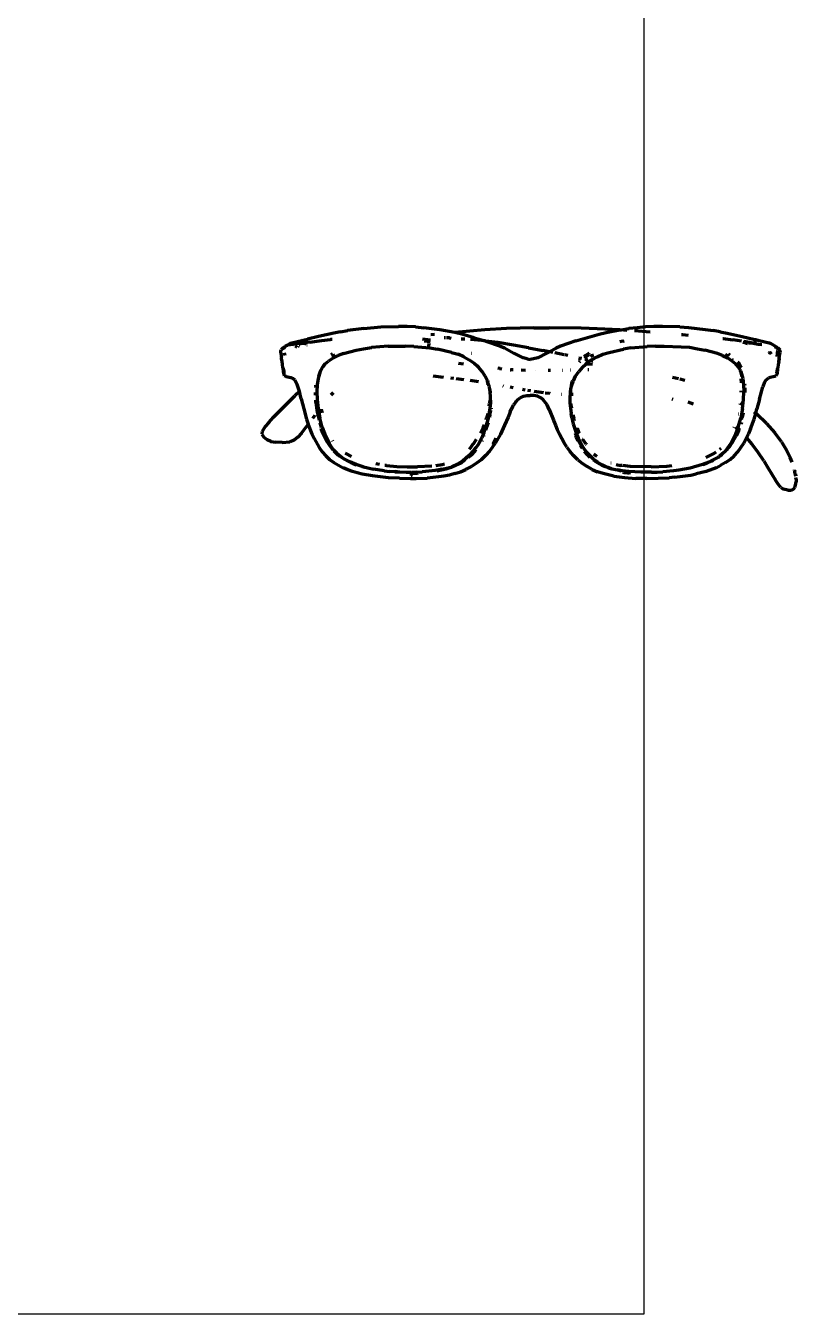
# Model space of a CAD drawing. Header units: millimetres. Extents: x 4307 to 31003, y 2809 to 20009.
# Drawn here: x 12061.1 to 12262.2, y 8521.3 to 8857.8 of the extents above; entities that cross this region are included whole.
import ezdxf

# ---------------------------------------------------------------- set-up
doc = ezdxf.new("R2010")
doc.units = ezdxf.units.MM
doc.layers.add('ProfileEdges', color=7, linetype='Continuous')

msp = doc.modelspace()

# ---------------------------------------------------------------- linework, layer by layer
msp.add_line((12157.59, 8741.74), (12158.75, 8741.62))
msp.add_lwpolyline([(9699.18, 9766.01), (12222.44, 9766.01), (12222.44, 8521.35), (9699.18, 8521.35)], close=True)
at = {"layer": 'ProfileEdges', "lineweight": 211}
for p, q in [((12149.34, 8778.8), (12145.16, 8778.23)), ((12149.34, 8778.8), (12153.86, 8779.16)), ((12153.86, 8779.16), (12158.42, 8779.28)), ((12160.66, 8779.25), (12158.42, 8779.28)), ((12162.85, 8779.15), (12160.66, 8779.25)), ((12162.85, 8779.15), (12165.02, 8778.95)), ((12169.21, 8778.43), (12165.02, 8778.95)), ((12173.12, 8777.72), (12169.21, 8778.43)), ((12186.64, 8778.75), (12180.97, 8778.38)), ((12193.79, 8778.91), (12186.64, 8778.75)), ((12193.79, 8778.91), (12197.76, 8778.93)), ((12206.08, 8778.83), (12197.76, 8778.93)), ((12210.26, 8778.68), (12206.08, 8778.83)), ((12216.18, 8778.37), (12210.26, 8778.68)), ((12216.18, 8778.37), (12216.52, 8778.43)), ((12216.52, 8778.43), (12218.59, 8778.76)), ((12220.72, 8778.96), (12218.59, 8778.76)), ((12222.87, 8779.15), (12220.72, 8778.96)), ((12225.07, 8779.25), (12222.87, 8779.15)), ((12227.31, 8779.28), (12225.07, 8779.25)), ((12231.86, 8779.16), (12227.31, 8779.28)), ((12231.86, 8779.16), (12234.13, 8778.98)), ((12234.13, 8778.98), (12238.51, 8778.51)), ((12238.51, 8778.51), (12240.57, 8778.23)), ((12130.56, 8775.02), (12134.64, 8776.01)), ((12133.25, 8775.56), (12132.87, 8775.32)), ((12132.87, 8775.32), (12133.45, 8775.45)), ((12132.9, 8774.88), (12133.21, 8775.11)), ((12133.21, 8775.11), (12133.57, 8775.35)), ((12135.25, 8775.2), (12133.24, 8774.93)), ((12134.13, 8775.17), (12133.24, 8774.93)), ((12133.5, 8775.68), (12133.41, 8775.66)), ((12133.45, 8775.45), (12134.05, 8775.58)), ((12133.57, 8775.35), (12134.77, 8775.64)), ((12134.05, 8775.58), (12134.56, 8775.69)), ((12134.45, 8775.41), (12134.13, 8775.17)), ((12134.77, 8775.64), (12134.45, 8775.41)), ((12137.56, 8776.69), (12134.64, 8776.01)), ((12135.25, 8775.2), (12137.75, 8775.52)), ((12141.52, 8777.56), (12137.56, 8776.69)), ((12137.75, 8775.52), (12138.4, 8775.6)), ((12138.45, 8775.6), (12140.66, 8775.86)), ((12141.13, 8775.91), (12140.66, 8775.86)), ((12143.31, 8777.88), (12141.52, 8777.56)), ((12143.31, 8777.88), (12145.16, 8778.23)), ((12166.64, 8775.73), (12164.72, 8775.98)), ((12166.74, 8775.28), (12165.19, 8775.42)), ((12166.78, 8775.71), (12166.64, 8775.73)), ((12167.87, 8777.23), (12166.89, 8777.14)), ((12170.66, 8776.34), (12170.37, 8776.35)), ((12171.73, 8776.3), (12170.99, 8776.33)), ((12171.73, 8776.3), (12172.15, 8776.27)), ((12180.97, 8778.38), (12173.12, 8777.72)), ((12174.93, 8777.28), (12173.12, 8777.72)), ((12174.8, 8776.09), (12175.76, 8776.02)), ((12178.21, 8776.34), (12174.93, 8777.28)), ((12180.13, 8775.6), (12177.19, 8775.89)), ((12178.21, 8776.34), (12181.01, 8775.53)), ((12181.01, 8775.53), (12180.13, 8775.6)), ((12181.01, 8775.53), (12181.21, 8775.46)), ((12184.32, 8775.06), (12181.21, 8775.46)), ((12181.21, 8775.46), (12185.05, 8774.18)), ((12188.44, 8774.42), (12184.32, 8775.06)), ((12204.72, 8775.53), (12200.68, 8774.18)), ((12204.72, 8775.53), (12210.8, 8777.25)), ((12210.8, 8777.25), (12212.6, 8777.72)), ((12212.6, 8777.72), (12216.18, 8778.37)), ((12216.96, 8775.46), (12216.17, 8775.31)), ((12218.03, 8778.27), (12216.18, 8778.37)), ((12216.96, 8775.46), (12217.35, 8775.52)), ((12224.12, 8777.83), (12220.02, 8778.13)), ((12232.34, 8777.19), (12232.57, 8777.17)), ((12232.57, 8777.17), (12234.07, 8777.02)), ((12242.42, 8777.88), (12240.57, 8778.23)), ((12242.42, 8777.88), (12244.21, 8777.56)), ((12243.08, 8776.13), (12243.21, 8776.12)), ((12243.21, 8776.12), (12245.7, 8775.78)), ((12244.21, 8777.56), (12248.17, 8776.69)), ((12247.95, 8775.42), (12245.7, 8775.78)), ((12248.17, 8776.69), (12251.09, 8776.01)), ((12249.66, 8774.79), (12248.38, 8775.18)), ((12248.38, 8775.18), (12249.03, 8775.12)), ((12251.04, 8774.92), (12248.57, 8775.32)), ((12249.78, 8775.04), (12251.04, 8774.92)), ((12251.09, 8776.01), (12255.17, 8775.02)), ((12251.19, 8775.69), (12251.68, 8775.58)), ((12251.72, 8775.79), (12251.54, 8775.78)), ((12251.68, 8775.58), (12251.87, 8775.54)), ((12252.32, 8775.66), (12251.72, 8775.79)), ((12252.48, 8775.56), (12252.32, 8775.66)), ((12127.68, 8772.77), (12127.77, 8773.19)), ((12127.76, 8771.99), (12127.68, 8772.77)), ((12127.76, 8771.99), (12127.83, 8771.58)), ((12128.32, 8773.71), (12127.77, 8773.19)), ((12128.79, 8773.99), (12128.32, 8773.71)), ((12128.62, 8773.41), (12128.63, 8773.27)), ((12128.83, 8771.69), (12128.7, 8772.42)), ((12128.79, 8773.99), (12128.72, 8773.82)), ((12129.36, 8774.34), (12128.79, 8773.99)), ((12128.84, 8774.11), (12128.79, 8773.99)), ((12129.36, 8774.34), (12128.84, 8774.11)), ((12129.45, 8774.38), (12129.36, 8774.34)), ((12130.28, 8774.9), (12129.45, 8774.38)), ((12130.97, 8774.61), (12129.45, 8774.38)), ((12130.28, 8774.9), (12130.56, 8775.02)), ((12132.48, 8774.82), (12130.97, 8774.61)), ((12131.2, 8774.43), (12130.97, 8774.61)), ((12131.47, 8774.22), (12131.9, 8773.89)), ((12132.26, 8774.13), (12132.11, 8773.93)), ((12132.57, 8774.02), (12132.43, 8774.13)), ((12132.48, 8774.82), (12132.85, 8774.87)), ((12132.85, 8774.87), (12132.9, 8774.88)), ((12132.9, 8774.88), (12133.24, 8774.93)), ((12133.24, 8774.93), (12134.17, 8774.84)), ((12134.17, 8774.84), (12134.35, 8774.68)), ((12134.54, 8774.52), (12134.61, 8774.46)), ((12141.21, 8772.15), (12140.78, 8771.84)), ((12141.11, 8771.42), (12141.92, 8771.98)), ((12142.7, 8771.73), (12141.44, 8771.1)), ((12144.05, 8772.23), (12142.7, 8771.73)), ((12144.05, 8772.23), (12147.35, 8773.12)), ((12147.35, 8773.12), (12149.28, 8773.48)), ((12149.28, 8773.48), (12151.34, 8773.77)), ((12155.73, 8774.12), (12151.34, 8773.77)), ((12155.73, 8774.12), (12160.2, 8774.16)), ((12162.4, 8774.07), (12160.2, 8774.16)), ((12162.4, 8774.07), (12166.62, 8773.67)), ((12165.87, 8774.62), (12166.68, 8774.51)), ((12166.62, 8773.67), (12168.6, 8773.36)), ((12172.27, 8772.52), (12168.6, 8773.36)), ((12172.27, 8772.52), (12173.97, 8772.03)), ((12175.47, 8771.34), (12173.97, 8772.03)), ((12177.46, 8772.34), (12177.53, 8772.29)), ((12185.05, 8774.18), (12186.06, 8773.71)), ((12186.06, 8773.71), (12188.53, 8772.3)), ((12192.4, 8773.72), (12188.44, 8774.42)), ((12190.97, 8771.14), (12188.53, 8772.3)), ((12192.4, 8773.72), (12196.13, 8773.01)), ((12194.76, 8771.14), (12197.19, 8772.3)), ((12197.84, 8772.66), (12196.13, 8773.01)), ((12197.84, 8772.66), (12197.19, 8772.3)), ((12197.91, 8772.65), (12197.84, 8772.66)), ((12199.61, 8773.66), (12197.91, 8772.65)), ((12198.68, 8772.49), (12197.91, 8772.65)), ((12201.69, 8771.88), (12199.21, 8772.38)), ((12200.68, 8774.18), (12199.61, 8773.66)), ((12202.62, 8771.69), (12201.86, 8771.84)), ((12207.25, 8771.67), (12206.93, 8771.35)), ((12207.2, 8771.29), (12208.18, 8771.98)), ((12207.25, 8771.67), (12208.25, 8772.41)), ((12208.34, 8772.09), (12208.48, 8772.2)), ((12209.3, 8771.81), (12208.9, 8771.61)), ((12210.25, 8771.34), (12211.76, 8772.03)), ((12211.76, 8772.03), (12213.46, 8772.52)), ((12213.46, 8772.52), (12217.13, 8773.36)), ((12219.11, 8773.67), (12217.13, 8773.36)), ((12219.11, 8773.67), (12223.33, 8774.07)), ((12225.53, 8774.16), (12223.33, 8774.07)), ((12225.53, 8774.16), (12227.76, 8774.18)), ((12227.76, 8774.18), (12232.22, 8773.98)), ((12232.22, 8773.98), (12234.42, 8773.84)), ((12234.42, 8773.84), (12236.45, 8773.48)), ((12236.45, 8773.48), (12238.38, 8773.12)), ((12241.68, 8772.23), (12238.38, 8773.12)), ((12243.03, 8771.73), (12241.68, 8772.23)), ((12243.03, 8771.73), (12244.28, 8771.1)), ((12244.62, 8771.42), (12243.81, 8771.98)), ((12244.52, 8772.15), (12244.95, 8771.84)), ((12251.04, 8774.92), (12252.31, 8774.71)), ((12252.31, 8774.71), (12253.29, 8774.54)), ((12255.09, 8772.48), (12255.31, 8772.43)), ((12255.17, 8775.02), (12255.45, 8774.9)), ((12255.22, 8772.54), (12255.31, 8772.5)), ((12255.3, 8772.36), (12255.31, 8772.43)), ((12255.31, 8772.5), (12255.32, 8772.59)), ((12255.31, 8772.5), (12255.53, 8772.43)), ((12255.31, 8772.43), (12255.31, 8772.5)), ((12255.31, 8772.43), (12255.53, 8772.43)), ((12257.41, 8773.71), (12255.45, 8774.9)), ((12255.53, 8772.43), (12255.57, 8772.37)), ((12255.57, 8772.37), (12255.73, 8772.34)), ((12255.57, 8772.37), (12255.74, 8772.15)), ((12256.7, 8773.96), (12256.67, 8773.96)), ((12257.29, 8773.67), (12256.7, 8773.96)), ((12257.25, 8771.47), (12257.46, 8773.06)), ((12257.35, 8773.48), (12257.29, 8773.67)), ((12257.42, 8773.25), (12257.36, 8773.43)), ((12257.41, 8773.71), (12257.96, 8773.19)), ((12257.9, 8771.6), (12258.03, 8772.5)), ((12258, 8772.93), (12257.96, 8773.19)), ((12258, 8772.93), (12258.03, 8772.5)), ((12127.83, 8771.58), (12127.82, 8771.55)), ((12127.82, 8771.55), (12127.82, 8771.5)), ((12127.82, 8771.5), (12127.89, 8771.18)), ((12127.93, 8770.94), (12127.89, 8771.18)), ((12127.91, 8770.89), (12127.93, 8770.94)), ((12128.04, 8770.15), (12127.91, 8770.89)), ((12128.03, 8770.1), (12128.04, 8770.15)), ((12128.16, 8769.32), (12128.03, 8770.1)), ((12128.27, 8768.51), (12128.16, 8769.32)), ((12128.26, 8768.46), (12128.27, 8768.51)), ((12128.26, 8768.46), (12128.37, 8767.83)), ((12138.03, 8767.65), (12138.7, 8768.84)), ((12138.99, 8769.15), (12138.7, 8768.84)), ((12138.76, 8768.74), (12138.73, 8768.66)), ((12138.99, 8769.15), (12138.76, 8768.74)), ((12139.29, 8769.49), (12138.99, 8769.15)), ((12139.09, 8769.33), (12138.99, 8769.15)), ((12139.09, 8769.33), (12139.29, 8769.49)), ((12139.29, 8769.49), (12140.17, 8770.22)), ((12141.44, 8771.1), (12140.17, 8770.22)), ((12175.44, 8769.45), (12174.07, 8769.6)), ((12175.47, 8771.34), (12176.88, 8770.59)), ((12176.88, 8770.59), (12178.15, 8769.71)), ((12178.15, 8769.71), (12178.84, 8769.08)), ((12178.84, 8769.08), (12178.62, 8769.11)), ((12178.9, 8769.07), (12178.84, 8769.08)), ((12178.9, 8769.07), (12179.28, 8768.68)), ((12180.25, 8767.54), (12179.28, 8768.68)), ((12184.89, 8768.29), (12184.37, 8768.36)), ((12191.98, 8770.85), (12190.97, 8771.14)), ((12191.98, 8770.85), (12192.86, 8770.7)), ((12194.76, 8771.14), (12192.86, 8770.7)), ((12205.43, 8771.11), (12206.16, 8770.97)), ((12206.44, 8768.68), (12205.47, 8767.54)), ((12206.03, 8770.62), (12205.51, 8770.81)), ((12205.71, 8770), (12205.87, 8770.21)), ((12206.44, 8768.68), (12207.32, 8769.48)), ((12207.02, 8771.11), (12207.2, 8771.29)), ((12207.14, 8770.77), (12207.57, 8770.68)), ((12207.22, 8769.48), (12207.32, 8769.48)), ((12207.27, 8770.4), (12207.57, 8770.68)), ((12207.32, 8769.48), (12207.57, 8769.71)), ((12207.32, 8769.48), (12209.11, 8769.5)), ((12207.49, 8770.09), (12207.36, 8770.14)), ((12207.57, 8770.68), (12207.66, 8770.76)), ((12207.57, 8770.68), (12207.77, 8770.64)), ((12208.65, 8770.46), (12207.57, 8769.71)), ((12207.84, 8770.88), (12207.66, 8770.76)), ((12208.9, 8771.61), (12208.56, 8771.37)), ((12208.56, 8770.48), (12208.65, 8770.46)), ((12208.84, 8770.59), (12208.65, 8770.46)), ((12208.65, 8770.46), (12209.17, 8770.35)), ((12208.84, 8770.59), (12210.25, 8771.34)), ((12209.11, 8769.5), (12208.87, 8769.59)), ((12245.56, 8770.22), (12244.28, 8771.1)), ((12245.75, 8770.51), (12245.54, 8770.69)), ((12246.44, 8769.49), (12245.56, 8770.22)), ((12246.64, 8769.33), (12246.44, 8769.49)), ((12246.44, 8769.49), (12246.74, 8769.15)), ((12246.64, 8769.33), (12246.74, 8769.15)), ((12246.74, 8769.15), (12246.91, 8768.84)), ((12246.74, 8769.15), (12247.03, 8768.84)), ((12246.92, 8770.08), (12247.17, 8769.84)), ((12247.62, 8767.94), (12247.03, 8768.84)), ((12247.17, 8769.84), (12247.61, 8769.12)), ((12247.88, 8768.61), (12247.61, 8769.12)), ((12247.92, 8768.51), (12247.88, 8768.61)), ((12257.36, 8767.83), (12257.47, 8768.41)), ((12257.57, 8769.32), (12257.46, 8768.51)), ((12257.46, 8768.51), (12257.47, 8768.46)), ((12257.47, 8768.41), (12257.47, 8768.46)), ((12257.7, 8770.05), (12257.57, 8769.32)), ((12257.69, 8770.15), (12257.82, 8770.84)), ((12257.7, 8770.05), (12257.69, 8770.15)), ((12257.81, 8770.89), (12257.7, 8770.1)), ((12257.8, 8770.94), (12257.91, 8771.5)), ((12257.82, 8770.84), (12257.8, 8770.94)), ((12257.91, 8771.55), (12257.9, 8771.6)), ((12257.91, 8771.5), (12257.91, 8771.55)), ((12128.36, 8768.28), (12128.46, 8767.59)), ((12128.37, 8767.83), (12128.36, 8768.28)), ((12128.36, 8767.77), (12128.37, 8767.83)), ((12128.4, 8767.63), (12128.36, 8767.77)), ((12128.42, 8767.45), (12128.4, 8767.63)), ((12128.44, 8767.35), (12128.42, 8767.45)), ((12128.43, 8767.29), (12128.44, 8767.35)), ((12128.43, 8767.29), (12128.47, 8767.14)), ((12128.46, 8767.59), (12128.53, 8767.1)), ((12128.68, 8766.4), (12128.47, 8767.14)), ((12128.53, 8767.1), (12128.47, 8767.14)), ((12129.13, 8766.19), (12128.68, 8766.4)), ((12129.13, 8766.19), (12130.32, 8765.92)), ((12130.86, 8765.71), (12130.32, 8765.92)), ((12131.41, 8765.27), (12130.86, 8765.71)), ((12131.41, 8765.27), (12131.98, 8764.17)), ((12137.45, 8765.74), (12137.22, 8764.04)), ((12137.98, 8767.5), (12137.45, 8765.74)), ((12137.98, 8767.5), (12137.55, 8766.25)), ((12137.99, 8767.57), (12137.98, 8767.5)), ((12138.03, 8767.65), (12137.99, 8767.57)), ((12138.11, 8767.94), (12138.03, 8767.65)), ((12170.16, 8766), (12167.5, 8766.28)), ((12172.86, 8765.72), (12172.13, 8765.8)), ((12175.46, 8765.38), (12173.5, 8765.64)), ((12179.28, 8764.84), (12177.18, 8765.15)), ((12181.06, 8766.28), (12180.25, 8767.54)), ((12181.06, 8766.28), (12181.62, 8765.13)), ((12181.63, 8765.1), (12181.62, 8765.13)), ((12181.7, 8764.95), (12181.63, 8765.1)), ((12181.87, 8764.42), (12181.7, 8764.95)), ((12181.85, 8765.07), (12181.86, 8765.03)), ((12184.89, 8768.29), (12185.4, 8768.23)), ((12187.61, 8767.97), (12187.76, 8767.95)), ((12188.35, 8767.93), (12187.76, 8767.95)), ((12191.6, 8767.81), (12190.45, 8767.86)), ((12194.14, 8767.79), (12194.07, 8767.79)), ((12198.14, 8767.79), (12197.47, 8767.78)), ((12201.23, 8767.83), (12201.14, 8767.83)), ((12203.36, 8767.87), (12203.24, 8767.87)), ((12203.63, 8763.73), (12204.01, 8764.95)), ((12203.85, 8765.05), (12203.79, 8764.88)), ((12204.06, 8765.06), (12204.01, 8764.95)), ((12204.09, 8765.13), (12204.06, 8765.06)), ((12204.09, 8765.13), (12204.65, 8766.28)), ((12204.65, 8766.28), (12205.47, 8767.54)), ((12208.14, 8767.96), (12207.86, 8767.95)), ((12229.92, 8766.02), (12231.51, 8765.66)), ((12231.87, 8765.58), (12233.14, 8765.29)), ((12247.66, 8767.8), (12247.62, 8767.94)), ((12247.66, 8767.8), (12247.7, 8767.65)), ((12247.74, 8767.57), (12247.7, 8767.65)), ((12247.75, 8767.51), (12247.74, 8767.57)), ((12248.17, 8766.25), (12247.75, 8767.51)), ((12247.75, 8767.51), (12248.27, 8765.74)), ((12247.76, 8765.61), (12247.85, 8764.58)), ((12248.27, 8765.74), (12248.5, 8764.04)), ((12254.32, 8765.27), (12253.99, 8764.71)), ((12254.32, 8765.27), (12255.11, 8765.87)), ((12256.6, 8766.19), (12255.11, 8765.87)), ((12256.9, 8766.39), (12256.6, 8766.19)), ((12257.21, 8766.72), (12256.9, 8766.39)), ((12257.2, 8767.1), (12257.27, 8767.59)), ((12257.26, 8767.14), (12257.2, 8767.1)), ((12257.26, 8767.14), (12257.21, 8766.72)), ((12257.3, 8767.29), (12257.26, 8767.14)), ((12257.27, 8767.59), (12257.37, 8768.28)), ((12257.3, 8767.43), (12257.29, 8767.35)), ((12257.29, 8767.35), (12257.3, 8767.29)), ((12257.33, 8767.63), (12257.3, 8767.43)), ((12257.37, 8767.72), (12257.33, 8767.63)), ((12257.37, 8768.28), (12257.36, 8767.83)), ((12257.37, 8767.77), (12257.36, 8767.83)), ((12257.37, 8767.72), (12257.37, 8767.77)), ((12132.55, 8762.32), (12131.34, 8761.15)), ((12132.49, 8762.55), (12131.98, 8764.17)), ((12132.55, 8762.32), (12132.49, 8762.55)), ((12133.04, 8760.4), (12132.55, 8762.32)), ((12132.68, 8762.44), (12132.59, 8762.36)), ((12136.79, 8761.77), (12136.78, 8762.02)), ((12136.8, 8761.36), (12136.79, 8761.77)), ((12136.82, 8763.71), (12136.8, 8763.28)), ((12136.82, 8763.71), (12136.84, 8763.96)), ((12137.22, 8764.04), (12137.13, 8762.23)), ((12137.13, 8762.23), (12137.19, 8760.19)), ((12140.87, 8761.42), (12141.44, 8762.07)), ((12181.87, 8764.42), (12181.37, 8764.51)), ((12182.07, 8763.73), (12181.87, 8764.42)), ((12182.15, 8763.56), (12182.07, 8763.73)), ((12182.18, 8763.48), (12182.15, 8763.56)), ((12182.24, 8762.84), (12182.18, 8763.48)), ((12182.24, 8762.84), (12182.32, 8762.06)), ((12182.35, 8762.3), (12182.24, 8762.84)), ((12182.32, 8762.06), (12182.32, 8761.92)), ((12182.48, 8760.85), (12182.35, 8762.3)), ((12185.88, 8763.73), (12185.65, 8763.77)), ((12188.37, 8763.29), (12187.61, 8763.42)), ((12190.82, 8762.88), (12191.52, 8762.76)), ((12192.06, 8762.67), (12192.85, 8762.54)), ((12193.8, 8762.39), (12196.27, 8762.05)), ((12196.71, 8761.99), (12197.86, 8761.83)), ((12198.05, 8761.82), (12197.86, 8761.83)), ((12200.86, 8761.65), (12200.98, 8761.65)), ((12203.27, 8761.63), (12203.19, 8760.85)), ((12203.21, 8761.63), (12203.27, 8761.63)), ((12203.34, 8762.3), (12203.27, 8761.63)), ((12203.27, 8761.63), (12203.36, 8761.63)), ((12203.34, 8762.3), (12203.44, 8762.77)), ((12203.36, 8762.06), (12203.44, 8762.77)), ((12203.36, 8761.63), (12203.36, 8762.06)), ((12203.36, 8761.45), (12203.36, 8761.63)), ((12203.36, 8761.63), (12204.06, 8761.62)), ((12203.44, 8762.77), (12203.45, 8762.91)), ((12203.45, 8762.91), (12203.63, 8763.73)), ((12203.57, 8763.79), (12203.79, 8764.88)), ((12247.88, 8762.17), (12247.88, 8762.47)), ((12248.5, 8764.04), (12248.59, 8762.23)), ((12248.51, 8760.19), (12248.59, 8762.23)), ((12248.89, 8763.83), (12248.87, 8764.18)), ((12248.95, 8762.54), (12248.92, 8763.27)), ((12248.93, 8762.03), (12248.95, 8762.54)), ((12252.63, 8760.33), (12253.55, 8763.5)), ((12253.99, 8764.71), (12253.55, 8763.5)), ((12125.8, 8755.57), (12131.34, 8761.15)), ((12133.04, 8760.4), (12133.7, 8757.75)), ((12136.87, 8759.4), (12136.85, 8760)), ((12136.87, 8759.4), (12137.21, 8756.94)), ((12137.19, 8760.19), (12137.44, 8757.83)), ((12182.09, 8758.58), (12182.21, 8759.28)), ((12182.27, 8760.03), (12182.21, 8759.28)), ((12182.38, 8757.99), (12182.49, 8759.41)), ((12182.49, 8759.41), (12182.48, 8760.85)), ((12188.26, 8758.52), (12187.83, 8757.63)), ((12188.26, 8758.52), (12188.42, 8758.84)), ((12188.58, 8759.03), (12188.42, 8758.84)), ((12189.47, 8760.12), (12188.58, 8759.03)), ((12189.05, 8759.76), (12188.58, 8759.03)), ((12189.47, 8760.12), (12190.19, 8760.67)), ((12190.19, 8760.67), (12191.02, 8761.07)), ((12191.02, 8761.07), (12191.91, 8761.25)), ((12191.91, 8761.25), (12192.84, 8761.3)), ((12193.77, 8761.25), (12192.84, 8761.3)), ((12194.7, 8761.07), (12193.77, 8761.25)), ((12194.7, 8761.07), (12195.54, 8760.68)), ((12196.21, 8760.12), (12195.54, 8760.68)), ((12197.24, 8758.84), (12196.21, 8760.12)), ((12197.77, 8757.6), (12197.24, 8758.84)), ((12203.19, 8760.85), (12203.17, 8759.41)), ((12203.17, 8759.41), (12203.46, 8756.6)), ((12203.65, 8757.95), (12203.45, 8759.21)), ((12229.81, 8760.36), (12230.07, 8760.32)), ((12235.45, 8759.04), (12234.01, 8759.48)), ((12247.57, 8758.85), (12247.59, 8759.01)), ((12248.32, 8758.99), (12247.79, 8759.31)), ((12248.25, 8757.83), (12248.51, 8760.19)), ((12252.63, 8760.33), (12252, 8757.75)), ((12124.55, 8754.22), (12125.8, 8755.57)), ((12133.7, 8757.75), (12134.42, 8755.07)), ((12134.42, 8755.07), (12134.84, 8753.78)), ((12136.62, 8756.07), (12136.02, 8755.26)), ((12137.13, 8755.92), (12137.11, 8756.02)), ((12137.22, 8756.88), (12137.18, 8756.82)), ((12137.28, 8756.96), (12137.21, 8756.94)), ((12137.21, 8756.94), (12137.22, 8756.88)), ((12137.22, 8756.88), (12137.69, 8754.81)), ((12137.44, 8757.83), (12137.88, 8755.36)), ((12137.88, 8757.76), (12137.64, 8757.44)), ((12138.53, 8752.98), (12137.88, 8755.36)), ((12138.28, 8757.6), (12138.26, 8757.7)), ((12138.28, 8757.6), (12138.47, 8756.76)), ((12181.28, 8754.92), (12181.41, 8755.3)), ((12181.73, 8756.55), (12181.41, 8755.3)), ((12181.59, 8754.15), (12181.88, 8755.22)), ((12181.88, 8755.22), (12182.38, 8757.99)), ((12182.31, 8756.2), (12182.15, 8755.54)), ((12182.31, 8756.2), (12182.54, 8757.23)), ((12182.58, 8757.46), (12182.54, 8757.23)), ((12182.65, 8757.94), (12182.63, 8757.8)), ((12187.07, 8755.59), (12186.14, 8753.48)), ((12187.54, 8756.87), (12187.07, 8755.59)), ((12187.54, 8756.87), (12187.61, 8757.03)), ((12187.61, 8757.03), (12187.83, 8757.63)), ((12197.77, 8757.6), (12198.91, 8754.78)), ((12203.66, 8755.51), (12203.46, 8756.6)), ((12203.66, 8755.51), (12203.89, 8754.63)), ((12203.96, 8756.18), (12204.17, 8755.3)), ((12204.37, 8754.68), (12204.17, 8755.3)), ((12247.12, 8752.98), (12247.79, 8755.36)), ((12247.13, 8756.44), (12247.15, 8756.5)), ((12248.25, 8757.83), (12247.79, 8755.36)), ((12248, 8755.02), (12248.16, 8755.61)), ((12248.43, 8756.75), (12248.16, 8755.61)), ((12250.35, 8752.52), (12251.27, 8755.07)), ((12251.68, 8756.57), (12251.27, 8756.89)), ((12251.27, 8755.07), (12251.68, 8756.57)), ((12251.68, 8756.57), (12252, 8757.75)), ((12251.99, 8756.35), (12251.68, 8756.57)), ((12254.53, 8753.97), (12251.99, 8756.35)), ((12122.82, 8751.86), (12122.76, 8751.16)), ((12123.09, 8752.33), (12122.82, 8751.86)), ((12123.63, 8753.14), (12123.09, 8752.33)), ((12124.55, 8754.22), (12123.63, 8753.14)), ((12133.09, 8751.43), (12134.16, 8752.78)), ((12134.16, 8752.78), (12134.87, 8753.73)), ((12134.84, 8753.78), (12134.87, 8753.73)), ((12134.87, 8753.73), (12135.83, 8751.28)), ((12137.88, 8754.11), (12138.27, 8752.93)), ((12138.13, 8752.61), (12138.33, 8752.05)), ((12139.62, 8749.44), (12138.33, 8752.05)), ((12138.53, 8752.98), (12139.36, 8750.75)), ((12138.53, 8752.13), (12139.47, 8749.96)), ((12179.86, 8751.42), (12180.22, 8752.08)), ((12180.7, 8751.47), (12180.14, 8750.17)), ((12180.22, 8752.08), (12180.62, 8753.02)), ((12180.58, 8752.55), (12180.22, 8752.08)), ((12180.54, 8752.72), (12180.62, 8753.02)), ((12180.62, 8753.02), (12180.85, 8753.58)), ((12180.83, 8753.56), (12180.62, 8753.02)), ((12180.7, 8751.47), (12181.59, 8754.15)), ((12181.44, 8752.97), (12181.14, 8752.17)), ((12181.8, 8754.16), (12181.44, 8752.97)), ((12186.14, 8753.48), (12185.06, 8751.18)), ((12198.91, 8754.78), (12199, 8754.54)), ((12199, 8754.54), (12199.43, 8753.48)), ((12199.43, 8753.48), (12199.86, 8752.38)), ((12200.46, 8751.18), (12199.86, 8752.38)), ((12203.89, 8754.63), (12204.06, 8753.85)), ((12204.06, 8753.85), (12204.37, 8752.8)), ((12204.37, 8752.8), (12204.81, 8751.47)), ((12204.81, 8751.47), (12205.33, 8750.17)), ((12204.89, 8752.55), (12205.62, 8751.33)), ((12204.89, 8752.55), (12205.59, 8751.34)), ((12204.99, 8752.72), (12204.97, 8752.78)), ((12205.04, 8752.76), (12205.42, 8751.81)), ((12205.66, 8751.33), (12205.42, 8751.81)), ((12246.06, 8752.97), (12245.99, 8752.8)), ((12246.96, 8752.58), (12246.24, 8750.75)), ((12246.4, 8753.08), (12246.67, 8752.86)), ((12247.24, 8752.3), (12246.55, 8750.73)), ((12246.63, 8751.03), (12247.17, 8752.38)), ((12246.67, 8752.86), (12246.96, 8752.58)), ((12247.12, 8752.98), (12246.96, 8752.58)), ((12246.96, 8752.58), (12247.17, 8752.38)), ((12247.17, 8752.38), (12247.38, 8752.92)), ((12247.17, 8752.38), (12247.24, 8752.3)), ((12247.31, 8752.47), (12247.24, 8752.3)), ((12247.24, 8752.3), (12247.37, 8752.18)), ((12247.87, 8753.9), (12248.01, 8754.32)), ((12250.35, 8752.52), (12249.81, 8751.28)), ((12254.53, 8753.97), (12256.66, 8751.55)), ((12258.37, 8749.19), (12256.66, 8751.55)), ((12122.76, 8751.16), (12123.3, 8750.38)), ((12124.17, 8749.69), (12123.3, 8750.38)), ((12125.09, 8749.23), (12124.17, 8749.69)), ((12125.09, 8749.23), (12126.39, 8749.06)), ((12128.08, 8749), (12126.39, 8749.06)), ((12128.08, 8749), (12130.03, 8749.16)), ((12131.21, 8749.62), (12130.03, 8749.16)), ((12132.11, 8750.36), (12131.21, 8749.62)), ((12133.09, 8751.43), (12132.11, 8750.36)), ((12135.83, 8751.28), (12136.41, 8750.06)), ((12136.41, 8750.06), (12137.74, 8747.67)), ((12139.36, 8750.75), (12140.37, 8748.7)), ((12139.47, 8749.96), (12140.02, 8748.93)), ((12140.02, 8748.93), (12139.62, 8749.44)), ((12140.02, 8748.93), (12140.46, 8748.21)), ((12140.37, 8748.7), (12140.96, 8747.76)), ((12140.46, 8748.21), (12140.49, 8748.19)), ((12141.31, 8749.33), (12141.19, 8749.53)), ((12177.83, 8748.51), (12177.31, 8747.79)), ((12177.89, 8748.59), (12177.86, 8748.56)), ((12178.73, 8749.74), (12177.89, 8748.59)), ((12179.11, 8748.31), (12178.17, 8747.03)), ((12178.74, 8747.72), (12179.11, 8748.31)), ((12179.31, 8748.58), (12179.11, 8748.31)), ((12179.31, 8748.58), (12179.49, 8748.92)), ((12179.49, 8748.92), (12180.14, 8750.17)), ((12179.49, 8748.92), (12180.07, 8749.85)), ((12180.19, 8749.39), (12180.16, 8749.35)), ((12180.27, 8749.55), (12180.21, 8749.45)), ((12180.8, 8750.64), (12180.83, 8750.69)), ((12183.01, 8747.77), (12183.78, 8748.9)), ((12183.88, 8750.14), (12183.12, 8748.77)), ((12183.12, 8748.52), (12183.84, 8749.58)), ((12183.12, 8748.77), (12183.12, 8748.52)), ((12185.06, 8751.18), (12183.78, 8748.9)), ((12183.88, 8750.03), (12183.88, 8750.14)), ((12201.66, 8748.9), (12200.46, 8751.18)), ((12202.38, 8747.77), (12201.66, 8748.9)), ((12204.51, 8751.41), (12204.95, 8750.4)), ((12204.79, 8750.35), (12204.68, 8750.63)), ((12204.79, 8750.35), (12205.26, 8749.38)), ((12205.93, 8748.92), (12205.33, 8750.17)), ((12205.95, 8748.52), (12205.34, 8749.62)), ((12205.85, 8748.31), (12206.11, 8747.87)), ((12205.93, 8748.92), (12206.63, 8747.72)), ((12206.14, 8748.24), (12205.95, 8748.52)), ((12206.48, 8749.9), (12206.52, 8749.9)), ((12206.52, 8749.9), (12206.53, 8749.81)), ((12207.43, 8748.59), (12206.53, 8749.81)), ((12207.43, 8748.59), (12207.52, 8748.47)), ((12243.84, 8746.88), (12245.19, 8748.7)), ((12244.89, 8748.05), (12245.2, 8748.47)), ((12245.2, 8748.47), (12244.92, 8748.05)), ((12245.19, 8748.7), (12246.24, 8750.75)), ((12245.2, 8748.47), (12245.54, 8748.93)), ((12245.54, 8748.93), (12245.76, 8749.35)), ((12245.81, 8749.39), (12245.76, 8749.35)), ((12245.81, 8749.39), (12246.55, 8750.73)), ((12246.54, 8750.85), (12246.63, 8751.03)), ((12247.82, 8747.67), (12248.56, 8748.84)), ((12249.27, 8750.22), (12248.56, 8748.84)), ((12249.81, 8751.28), (12249.27, 8750.22)), ((12249.27, 8750.22), (12250.67, 8748.59)), ((12250.67, 8748.59), (12252.33, 8746.37)), ((12258.37, 8749.19), (12259.69, 8746.99)), ((12137.74, 8747.67), (12138.54, 8746.55)), ((12138.54, 8746.55), (12139.43, 8745.52)), ((12139.43, 8745.52), (12140.45, 8744.58)), ((12141.38, 8746.98), (12140.59, 8748.03)), ((12141.65, 8746.88), (12140.96, 8747.76)), ((12141.62, 8746.76), (12142.2, 8746.18)), ((12142.2, 8746.18), (12141.62, 8746.72)), ((12142.43, 8746.08), (12141.65, 8746.88)), ((12142.2, 8746.18), (12143.09, 8745.43)), ((12142.72, 8745.68), (12142.2, 8746.18)), ((12144.18, 8744.74), (12142.43, 8746.08)), ((12142.72, 8745.68), (12143.09, 8745.43)), ((12143.09, 8745.43), (12144.18, 8744.74)), ((12143.09, 8745.43), (12144.14, 8744.71)), ((12144.18, 8744.74), (12144.14, 8744.71)), ((12144.18, 8744.74), (12144.51, 8744.53)), ((12144.53, 8746.19), (12144.65, 8746.1)), ((12146.13, 8745.32), (12144.65, 8746.1)), ((12176.74, 8745.54), (12175.2, 8744.24)), ((12176.93, 8745.56), (12175.86, 8744.64)), ((12177.41, 8745.69), (12176.72, 8745.11)), ((12178.17, 8747.03), (12176.74, 8745.54)), ((12177.31, 8747.79), (12176.84, 8747.18)), ((12177.89, 8746.59), (12176.93, 8745.56)), ((12178.39, 8746.73), (12177.41, 8745.69)), ((12177.89, 8746.59), (12178.17, 8747.03)), ((12178.17, 8747.03), (12178.74, 8747.72)), ((12178.39, 8746.73), (12178.71, 8747.15)), ((12181.12, 8745.55), (12179.98, 8744.5)), ((12182.19, 8746.7), (12181.12, 8745.55)), ((12183.01, 8747.77), (12182.19, 8746.7)), ((12202.38, 8747.77), (12203.15, 8746.7)), ((12204.11, 8745.59), (12203.15, 8746.7)), ((12205.24, 8744.5), (12204.11, 8745.59)), ((12206.43, 8747.42), (12206.11, 8747.87)), ((12206.63, 8747.72), (12207.43, 8746.59)), ((12207.85, 8745.69), (12206.98, 8746.67)), ((12208.3, 8745.47), (12207.13, 8746.84)), ((12207.43, 8746.59), (12208.34, 8745.56)), ((12207.85, 8745.69), (12208.41, 8745.19)), ((12209.77, 8744.17), (12208.3, 8745.47)), ((12209.35, 8744.64), (12208.34, 8745.56)), ((12210.07, 8745.43), (12209.44, 8745.97)), ((12209.44, 8745.97), (12210.22, 8745.38)), ((12238.69, 8745.06), (12240.75, 8746.1)), ((12240.6, 8744.43), (12241.94, 8745.17)), ((12240.75, 8746.1), (12241.35, 8746.54)), ((12241.94, 8745.17), (12242.12, 8745.35)), ((12243.02, 8746.08), (12242.12, 8745.35)), ((12242.12, 8745.35), (12242.32, 8745.43)), ((12242.54, 8747.46), (12242.18, 8747.13)), ((12242.18, 8747.13), (12242.22, 8747.12)), ((12242.58, 8747.42), (12242.22, 8747.12)), ((12242.48, 8745.57), (12242.32, 8745.43)), ((12242.58, 8745.63), (12242.48, 8745.57)), ((12243.02, 8746.08), (12242.58, 8745.63)), ((12243.02, 8746.08), (12243.84, 8746.88)), ((12243.02, 8746.08), (12243.86, 8746.78)), ((12244.1, 8747.08), (12244.26, 8747.2)), ((12244.26, 8747.2), (12244.66, 8747.74)), ((12244.66, 8747.74), (12244.92, 8748.05)), ((12244.99, 8744.58), (12246.06, 8745.52)), ((12246.06, 8745.52), (12246.99, 8746.55)), ((12246.99, 8746.55), (12247.82, 8747.67)), ((12253.75, 8744.24), (12252.33, 8746.37)), ((12260.66, 8745.06), (12259.69, 8746.99)), ((12261.15, 8743.86), (12260.66, 8745.06)), ((12140.45, 8744.58), (12141.57, 8743.76)), ((12141.57, 8743.76), (12143.96, 8742.4)), ((12145.2, 8741.87), (12143.96, 8742.4)), ((12144.51, 8744.53), (12145.09, 8744.17)), ((12145.73, 8743.92), (12144.51, 8744.53)), ((12146.15, 8743.65), (12145.09, 8744.17)), ((12146.41, 8741.43), (12145.2, 8741.87)), ((12147.35, 8743.25), (12145.73, 8743.92)), ((12146.15, 8743.65), (12145.73, 8743.92)), ((12146.28, 8743.62), (12146.15, 8743.65)), ((12146.28, 8743.62), (12147.36, 8743.18)), ((12147.68, 8741.06), (12146.41, 8741.43)), ((12148.41, 8742.87), (12147.35, 8743.25)), ((12148.96, 8742.73), (12148.41, 8742.87)), ((12148.96, 8742.73), (12151.94, 8742)), ((12149.63, 8742.49), (12148.96, 8742.73)), ((12149.69, 8742.47), (12149.63, 8742.49)), ((12154.72, 8741.58), (12151.94, 8742)), ((12153.51, 8743.24), (12152.47, 8743.41)), ((12154.72, 8741.58), (12156.1, 8741.44)), ((12155.3, 8742.95), (12154.85, 8743.02)), ((12155.3, 8742.95), (12157.97, 8742.71)), ((12157.48, 8741.36), (12156.1, 8741.44)), ((12157.97, 8742.71), (12160.67, 8742.61)), ((12160.67, 8742.61), (12163.4, 8742.61)), ((12167.17, 8742.82), (12163.4, 8742.61)), ((12168.03, 8741.65), (12164.63, 8741.32)), ((12169.86, 8741.99), (12168.03, 8741.65)), ((12168.19, 8742.97), (12169.82, 8743.22)), ((12168.4, 8741.59), (12170.88, 8742.15)), ((12169.82, 8743.22), (12170.44, 8743.39)), ((12169.86, 8741.99), (12171.73, 8742.45)), ((12170.88, 8742.15), (12171.73, 8742.45)), ((12171.15, 8742.18), (12170.88, 8742.11)), ((12171.15, 8742.18), (12172.46, 8742.63)), ((12171.73, 8742.45), (12172.17, 8742.59)), ((12172.17, 8742.59), (12173.45, 8743.16)), ((12173.78, 8743.2), (12172.46, 8742.63)), ((12173.1, 8740.89), (12174.6, 8741.37)), ((12173.54, 8743.18), (12173.45, 8743.16)), ((12173.82, 8743.36), (12173.54, 8743.18)), ((12173.78, 8743.2), (12175.05, 8743.89)), ((12175.2, 8744.24), (12173.82, 8743.36)), ((12174.69, 8743.84), (12173.82, 8743.36)), ((12174.6, 8741.37), (12175.97, 8741.97)), ((12174.69, 8743.84), (12175.86, 8744.64)), ((12175.85, 8744.44), (12175.05, 8743.89)), ((12176.06, 8742.01), (12175.97, 8741.97)), ((12176.06, 8742.01), (12177.45, 8742.73)), ((12178.78, 8743.58), (12177.45, 8742.73)), ((12179.98, 8744.5), (12178.78, 8743.58)), ((12205.24, 8744.5), (12206.42, 8743.53)), ((12206.42, 8743.53), (12207.67, 8742.68)), ((12209, 8741.97), (12207.67, 8742.68)), ((12209, 8741.97), (12210.37, 8741.37)), ((12210.46, 8743.84), (12209.35, 8744.64)), ((12209.77, 8744.17), (12209.36, 8744.41)), ((12210.09, 8743.89), (12209.77, 8744.17)), ((12211.07, 8743.34), (12209.77, 8744.17)), ((12211.07, 8743.34), (12210.09, 8743.89)), ((12211.82, 8740.89), (12210.37, 8741.37)), ((12210.46, 8743.84), (12211.65, 8743.16)), ((12211.4, 8743.12), (12211.07, 8743.34)), ((12212.36, 8742.72), (12211.4, 8743.12)), ((12211.43, 8743.15), (12212.36, 8742.72)), ((12212.89, 8742.59), (12211.65, 8743.16)), ((12212.36, 8742.72), (12212.57, 8742.63)), ((12213.08, 8742.47), (12212.57, 8742.63)), ((12212.89, 8742.59), (12213.08, 8742.47)), ((12213.08, 8742.47), (12213.17, 8742.45)), ((12213.15, 8742.4), (12213.17, 8742.45)), ((12213.15, 8742.4), (12214.13, 8742.15)), ((12214.13, 8742.15), (12213.17, 8742.45)), ((12213.91, 8743.58), (12213.88, 8743.59)), ((12214.13, 8742.15), (12215.63, 8741.81)), ((12215.27, 8743.21), (12216.42, 8742.99)), ((12216.78, 8741.61), (12215.63, 8741.81)), ((12215.63, 8741.81), (12216.57, 8741.59)), ((12216.74, 8742.96), (12216.42, 8742.99)), ((12218.54, 8741.42), (12216.78, 8741.61)), ((12218.92, 8742.73), (12216.88, 8742.95)), ((12221.65, 8741.21), (12218.54, 8741.42)), ((12224.35, 8742.61), (12218.92, 8742.73)), ((12224.35, 8742.61), (12228.43, 8742.81)), ((12230.18, 8741.58), (12227.39, 8741.33)), ((12228.43, 8742.81), (12229.8, 8742.97)), ((12231.59, 8741.75), (12230.18, 8741.58)), ((12234.53, 8742.3), (12231.59, 8741.75)), ((12237.77, 8743.22), (12234.53, 8742.3)), ((12238.78, 8741.43), (12236.11, 8740.78)), ((12239.46, 8743.87), (12237.77, 8743.22)), ((12239.03, 8743.62), (12237.91, 8743.18)), ((12241.33, 8742.4), (12238.78, 8741.43)), ((12239.46, 8743.87), (12239.03, 8743.62)), ((12239.46, 8743.87), (12240.6, 8744.43)), ((12240.1, 8744.12), (12239.46, 8743.87)), ((12240.23, 8744.15), (12240.1, 8744.12)), ((12240.23, 8744.15), (12240.6, 8744.43)), ((12241.33, 8742.4), (12242.56, 8743.03)), ((12243.83, 8743.76), (12242.56, 8743.03)), ((12243.83, 8743.76), (12244.99, 8744.58)), ((12253.75, 8744.24), (12254.94, 8742.31)), ((12254.94, 8742.31), (12256.8, 8739.19)), ((12261.82, 8741.66), (12261.79, 8741.89)), ((12261.82, 8741.66), (12261.9, 8741.41)), ((12261.87, 8741.28), (12261.9, 8741.41)), ((12148.96, 8740.74), (12147.68, 8741.06)), ((12151.67, 8740.25), (12148.96, 8740.74)), ((12153.06, 8740.07), (12151.67, 8740.25)), ((12155.86, 8739.8), (12153.06, 8740.07)), ((12158.66, 8739.66), (12155.86, 8739.8)), ((12157.48, 8741.36), (12161.65, 8741.22)), ((12157.71, 8741.3), (12160.47, 8741.2)), ((12158.66, 8739.66), (12161.54, 8739.59)), ((12160.47, 8741.2), (12161.65, 8741.22)), ((12161.54, 8739.59), (12163.01, 8739.6)), ((12161.65, 8741.22), (12161.79, 8741.18)), ((12161.72, 8740.42), (12161.71, 8740.35)), ((12161.71, 8740.35), (12161.99, 8740.35)), ((12161.81, 8740.86), (12161.73, 8740.47)), ((12163.12, 8741.27), (12161.79, 8741.18)), ((12163.27, 8740.86), (12161.81, 8740.86)), ((12163.01, 8739.6), (12165.93, 8739.7)), ((12163.12, 8741.27), (12164.63, 8741.32)), ((12163.25, 8740.75), (12163.27, 8740.86)), ((12168.83, 8739.98), (12165.93, 8739.7)), ((12170.22, 8740.2), (12168.83, 8739.98)), ((12171.7, 8740.5), (12170.22, 8740.2)), ((12173.1, 8740.89), (12171.7, 8740.5)), ((12213.28, 8740.53), (12211.82, 8740.89)), ((12214.62, 8740.2), (12213.28, 8740.53)), ((12214.62, 8740.2), (12216, 8739.98)), ((12216, 8739.98), (12217.44, 8739.81)), ((12217.23, 8741.07), (12217.26, 8740.82)), ((12218.66, 8740.96), (12217.23, 8741.07)), ((12217.44, 8739.81), (12220.34, 8739.63)), ((12218.7, 8740.64), (12218.66, 8740.96)), ((12223.29, 8739.59), (12220.34, 8739.63)), ((12221.7, 8741.23), (12221.65, 8741.21)), ((12224, 8741.22), (12221.7, 8741.23)), ((12223.29, 8739.59), (12226.2, 8739.65)), ((12224.48, 8741.2), (12224, 8741.22)), ((12224.48, 8741.2), (12224.58, 8741.22)), ((12224.58, 8741.22), (12224.65, 8741.22)), ((12224.65, 8741.22), (12227.39, 8741.33)), ((12224.65, 8741.22), (12225.96, 8741.22)), ((12226.2, 8739.65), (12229.06, 8739.8)), ((12230.47, 8739.95), (12229.06, 8739.8)), ((12230.47, 8739.95), (12231.92, 8740.07)), ((12231.92, 8740.07), (12234.75, 8740.48)), ((12234.75, 8740.48), (12236.11, 8740.78)), ((12257.54, 8738.07), (12256.8, 8739.19)), ((12258.19, 8737.27), (12257.54, 8738.07)), ((12262.12, 8740.21), (12261.87, 8741.28)), ((12262.05, 8740.75), (12262.12, 8740.21)), ((12262.07, 8737.85), (12262.24, 8738.69)), ((12262.25, 8739.4), (12262.18, 8739.87)), ((12262.25, 8739.4), (12262.24, 8738.69)), ((12258.19, 8737.27), (12258.94, 8736.78)), ((12260.07, 8736.57), (12258.94, 8736.78)), ((12260.07, 8736.57), (12260.98, 8736.55)), ((12260.98, 8736.55), (12261.54, 8736.78)), ((12261.54, 8736.78), (12261.85, 8737.23)), ((12261.85, 8737.23), (12262.07, 8737.85))]:
    msp.add_line(p, q, dxfattribs=at)

doc.saveas('drawing.dxf')
